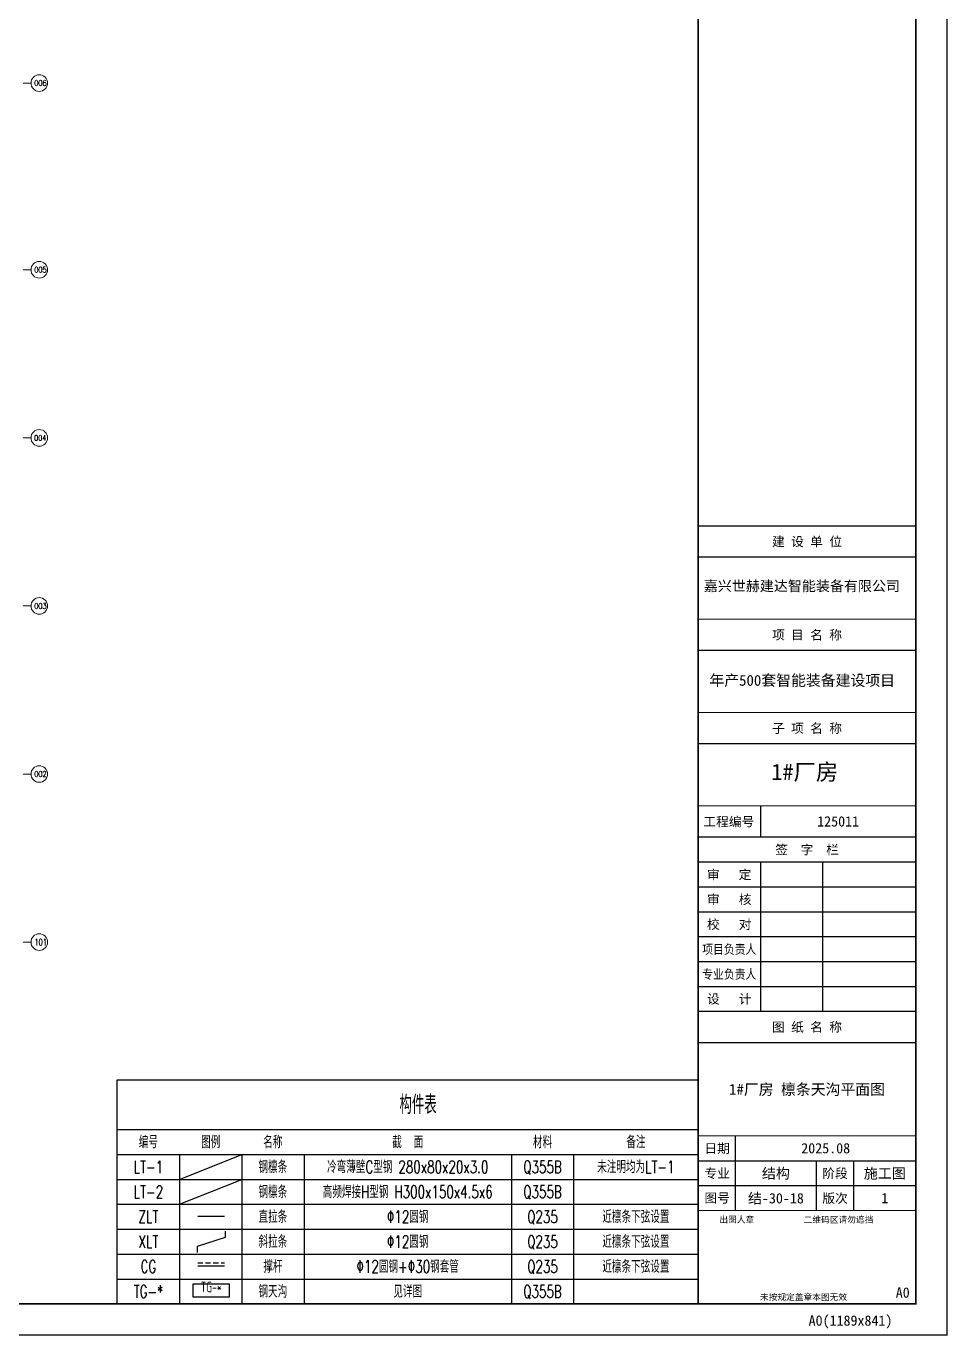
# Model space of a CAD drawing. Extents: x -1201378 to 2367219, y -619313 to 244905.
# Drawn here: x 2322789 to 2367219, y 118680 to 181792 of the extents above; entities that cross this region are included whole.
import ezdxf
from ezdxf.enums import TextEntityAlignment as Align

# ---------------------------------------------------------------- set-up
doc = ezdxf.new("R2010")
doc.units = 0
doc.header["$LTSCALE"] = 1000
doc.linetypes.add('CENTER', pattern=[2, 1.25, -0.25, 0.25, -0.25])
doc.linetypes.add('DASHED', pattern=[0.75, 0.5, -0.25])
doc.layers.get('0').update_dxf_attribs({"linetype": 'CONTINUOUS'})
doc.layers.get('Defpoints').update_dxf_attribs({"linetype": 'CONTINUOUS'})
for name, color, linetype in [('0-cxFrame', 155, 'CONTINUOUS'), ('S-SHAPE', 51, 'CONTINUOUS'), ('TAB', 7, 'CONTINUOUS'), ('TEXT', 7, 'CONTINUOUS'), ('建-文字', 7, 'CONTINUOUS')]:
    doc.layers.add(name, color=color, linetype=linetype)
for name, color, linetype, lineweight in [('0-cxText', 131, 'CONTINUOUS', 25), ('S-axis', 111, 'CONTINUOUS', 0), ('S-dote', 5, 'CENTER', 0)]:
    doc.layers.add(name, color=color, linetype=linetype, lineweight=lineweight)
doc.styles.add('_TCH_AXIS', font='COMPLEX', dxfattribs={"bigfont": 'GBCBIG'})
doc.styles.add('cx_biaoti', font='')
doc.styles.add('cx_tuming', font='simhei.ttf')
doc.styles.add('cx_tuqian1', font='')
doc.styles.add('TSSD_Label', font='tssdeng.shx', dxfattribs={"width": 0.7, "bigfont": 'hztxt.shx'})
doc.styles.add('TSSD_Norm', font='tj-romans1.shx', dxfattribs={"bigfont": 'tj-hztxt.shx'})
doc.styles.add('黑体', font='simhei.ttf', dxfattribs={"width": 0.8})
doc.styles.get('cx_biaoti').set_extended_font_data('SimSun')
doc.styles.get('cx_tuqian1').set_extended_font_data('SimSun')

# ---------------------------------------------------------------- blocks, each defined once
blk = doc.blocks.new('zjcx_lan_qianzi(Dragon)')
for p, q in [((-7000, 4800), (0, 4800)), ((-5000, 4800), (-5000, 0)), ((-3000, 4800), (-3000, 0)), ((-7000, 4000), (0, 4000)), ((-7000, 3200), (0, 3200)), ((-7000, 2400), (0, 2400)), ((-7000, 1600), (0, 1600)), ((-7000, 800), (0, 800))]:
    blk.add_line(p, q)
at = {"const_width": 30}
blk.add_lwpolyline([(-7000, 5600), (0, 5600)], dxfattribs=at)
blk.add_lwpolyline([(-7000, 5600), (0, 5600), (0, 0), (-7000, 0)], close=True, dxfattribs=at)
at = {"style": 'cx_biaoti'}
for s, p in [('签  字  栏', (-3500, 5200)), ('审   定', (-6000, 4400)), ('审   核', (-6000, 3600)), ('校   对', (-6000, 2800)), ('设   计', (-6000, 400))]:
    blk.add_text(s, height=300, dxfattribs=at).set_placement(p, align=Align.MIDDLE)
at = {"style": 'cx_biaoti', "width": 0.85}
for s, p in [('项目负责人', (-6000, 2000)), ('专业负责人', (-6000, 1200))]:
    blk.add_text(s, height=300, dxfattribs=at).set_placement(p, align=Align.MIDDLE)
blk = doc.blocks.new('T-签字(Dragon)')
at = {"layer": '0-cxFrame'}
blk.add_blockref('zjcx_lan_qianzi(Dragon)', (0, 0), dxfattribs=at)
blk = doc.blocks.new('zjcx_lan_tuming(Dragon)')
for p, q in [((-7000, 8400), (0, 8400)), ((-5800, 3000), (-5800, 5400)), ((-7000, 4600), (0, 4600)), ((-3200, 3000), (-3200, 4600)), ((-2000, 3000), (-2000, 4600)), ((-7000, 3800), (0, 3800))]:
    blk.add_line(p, q)
at = {"const_width": 30}
for points in [[(-7000, 9400), (0, 9400)], [(-7000, 5400), (0, 5400)], [(-7000, 3000), (0, 3000)], [(-7000, 0), (0, 0)]]:
    blk.add_lwpolyline(points, dxfattribs=at)
blk.add_lwpolyline([(-7000, 9400), (0, 9400), (0, 0), (-7000, 0)], close=True)
at = {"style": 'cx_biaoti'}
for s, p in [('图 纸 名 称', (-3500, 8900)), ('日期', (-6388, 5000)), ('专业', (-6388, 4200)), ('阶段', (-2600, 4200)), ('图号', (-6388, 3400)), ('版次', (-2600, 3400))]:
    blk.add_text(s, height=300, dxfattribs=at).set_placement(p, align=Align.MIDDLE)
for s, p in [('出图人章', (-6316, 2607)), ('二维码区请勿遮挡', (-3609, 2607)), ('未按规定盖章本图无效', (-5013, 120))]:
    blk.add_text(s, height=200, dxfattribs=at).set_placement(p)
blk = doc.blocks.new('T-图签(Dragon)')
blk.add_blockref('zjcx_lan_tuming(Dragon)', (0, 0))
at = {"color": 3, "style": 'cx_biaoti'}
for s, p in [('2025.08', (-2900, 5000)), ('施工图', (-1000, 4200))]:
    blk.add_text(s, height=330, dxfattribs=at).set_placement(p, align=Align.MIDDLE)
blk = doc.blocks.new('zjcx_lan_xiangmu(Dragon)')
for p, q in [((-7000, 9000), (0, 9000)), ((-7000, 6000), (0, 6000)), ((-7000, 3000), (0, 3000)), ((-5000, 1000), (-5000, 0))]:
    blk.add_line(p, q)
at = {"const_width": 30}
for points in [[(-7000, 10000), (0, 10000)], [(-7000, 7000), (0, 7000)], [(-7000, 7000), (0, 7000)], [(-7000, 4000), (0, 4000)], [(-7000, 4000), (0, 4000)], [(-7000, 1000), (0, 1000)], [(-7000, 0), (0, 0)]]:
    blk.add_lwpolyline(points, dxfattribs=at)
blk.add_lwpolyline([(-7000, 10000), (0, 10000), (0, 0), (-7000, 0)], close=True)
at = {"style": 'cx_biaoti'}
for s, p in [('建 设 单 位', (-3500, 9500)), ('项 目 名 称', (-3500, 6500)), ('子 项 名 称', (-3500, 3500)), ('工程编号', (-6013, 500))]:
    blk.add_text(s, height=300, dxfattribs=at).set_placement(p, align=Align.MIDDLE)
blk = doc.blocks.new('T-项目(Dragon)')
blk.add_blockref('zjcx_lan_xiangmu(Dragon)', (0, 0))
at = {"color": 3, "style": 'cx_tuming'}
for s, height, p in [('嘉兴世赫建达智能装备有限公司', 330, (-6816, 7901)), ('年产500套智能装备建设项目 ', 350, (-6638, 4859))]:
    blk.add_text(s, height=height, dxfattribs=at).set_placement(p)
blk = doc.blocks.new('zjcx_T0(Dragon)')
at = {"layer": '0-cxFrame', "const_width": 50}
blk.add_lwpolyline([(0, 82100), (-7000, 82100), (-7000, 0), (0, 0)], close=True, dxfattribs=at)
at = {"layer": '0-cxFrame'}
for name, p in [('T-项目(Dragon)', (0, 15000)), ('T-签字(Dragon)', (0, 9400)), ('T-图签(Dragon)', (0, 0))]:
    blk.add_blockref(name, p, dxfattribs=at)
blk = doc.blocks.new('TK22.A0 L(Dragon)')
at = {"layer": '0-cxFrame', "color": 7, "const_width": 0.5}
blk.add_lwpolyline([(0, 0), (-1486, 0), (-1486, 841), (0, 841)], close=True, dxfattribs=at)
at = {"layer": '0-cxFrame', "const_width": 0.5}
for points in [[(-80, 10), (-1466, 10), (-1466, 831), (-80, 831)], [(-10, 10), (-80, 10), (-80, 831), (-10, 831)]]:
    blk.add_lwpolyline(points, close=True, dxfattribs=at)
at = {"layer": '0-cxFrame', "xscale": 0.009999999999999998, "yscale": 0.009999999999999998, "zscale": 0.009999999999999998}
blk.add_blockref('zjcx_T0(Dragon)', (-10, 10), dxfattribs=at)
at = {"style": '黑体', "flags": 4}
blk.add_attdef('图幅', text='', height=3.3, dxfattribs=at).set_placement((-40, 3), align=Align.RIGHT)
at = {"layer": '0-cxFrame', "style": '黑体'}
blk.add_text('(1189x841)', height=3.3, dxfattribs=at).set_placement((-40, 3))
at = {"layer": '0-cxText', "flags": 4}
for tag, height, style, p in [('建设单位', 3.5, 'cx_tuming', (-45, 240)), ('项目名称', 3.5, 'cx_tuming', (-45, 210)), ('子项名称', 3.5, 'cx_tuming', (-45, 180)), ('工程编号', 3.3, 'cx_tuqian1', (-35, 165)), ('图名1', 3.5, 'cx_tuming', (-45, 87)), ('图名2', 3.5, 'cx_tuming', (-45, 79)), ('图名3', 3.5, 'cx_tuming', (-45, 71)), ('出图日期', 3.3, 'cx_tuqian1', (-39, 60)), ('专业', 3.3, 'cx_tuqian1', (-55, 52)), ('图号', 3.3, 'cx_tuqian1', (-55, 44)), ('版次', 3.3, 'cx_tuqian1', (-20, 44))]:
    blk.add_attdef(tag, text='', height=height, dxfattribs=dict(at, style=style)).set_placement(p, align=Align.MIDDLE)
at = {"layer": 'Defpoints', "color": 6, "flags": 4}
for tag, height, style, p in [('tufu', 3.3, '黑体', (-12, 12)), ('dwfname', 4, 'cx_tuqian1', (-80, 3))]:
    blk.add_attdef(tag, text='', height=height, dxfattribs=dict(at, style=style)).set_placement(p, align=Align.RIGHT)
blk = doc.blocks.new('1#轴网')
at = {"layer": 'S-axis'}
for centre in [(-76579.2, 66428.1), (-76579.2, 57428.1), (-76579.2, 49328.1), (-76579.2, 41228.1), (-76579.2, 33128.1), (-76579.2, 25028.1)]:
    blk.add_circle(centre, 400, dxfattribs=at)
at = {"layer": 'S-dote'}
for p, q in [((-99358.5, 66427), (-76979.2, 66427)), ((-99358.5, 57427), (-76979.2, 57427)), ((-99358.5, 49327), (-76979.2, 49327)), ((-99358.5, 41227), (-76979.2, 41227)), ((-99358.5, 33127), (-76979.2, 33127)), ((-99358.5, 25027), (-76979.2, 25027))]:
    blk.add_line(p, q, dxfattribs=at)
at = {"layer": 'S-axis', "style": '_TCH_AXIS', "width": 0.705882}
for s, height, p in [('006', 270.22, (-76824.4, 66293)), ('005', 270.22, (-76824.4, 57293)), ('004', 262.73, (-76826.5, 49196.8)), ('003', 270.22, (-76824.4, 41093)), ('002', 270.22, (-76824.4, 32993)), ('101', 313.67, (-76811.1, 24871.3))]:
    blk.add_text(s, height=height, dxfattribs=at).set_placement(p)

msp = doc.modelspace()

# ---------------------------------------------------------------- linework, layer by layer
at = {"layer": 'S-SHAPE'}
for p, q in [((2331055.6, 124447.9), (2332355.6, 124447.9)), ((2331055.6, 122047.9), (2332355.6, 122047.9))]:
    msp.add_line(p, q, dxfattribs=at)
at = {"layer": 'S-SHAPE', "linetype": 'DASHED', "ltscale": 0.5}
msp.add_line((2331055.6, 122194.6), (2332355.6, 122194.6), dxfattribs=at)
at = {"layer": 'S-SHAPE'}
msp.add_lwpolyline([(2332384.8, 123721.7), (2332384.8, 123421.7), (2331026.5, 122988.4), (2331026.5, 122688.4)], dxfattribs=at)
msp.add_lwpolyline([(2330823.1, 121164.3), (2330823.1, 120564.3), (2332588.2, 120564.3), (2332588.2, 121164.3)], close=True, dxfattribs=at)
at = {"layer": 'TAB'}
for p, q in [((2327181.8, 128617.3), (2355181.8, 128617.3)), ((2327181.8, 127417.3), (2355181.8, 127417.3)), ((2330181.8, 127417.3), (2330181.8, 120217.3)), ((2330181.8, 126217.3), (2333181.8, 127417.3)), ((2333181.8, 127417.3), (2333181.8, 120217.3)), ((2336181.8, 127417.3), (2336181.8, 120217.3)), ((2346181.8, 127417.3), (2346181.8, 120217.3)), ((2349181.8, 127417.3), (2349181.8, 120217.3)), ((2327181.8, 126217.3), (2355181.8, 126217.3)), ((2330181.8, 125017.3), (2333181.8, 126217.3)), ((2327181.8, 125017.3), (2355181.8, 125017.3)), ((2327181.8, 123817.3), (2355181.8, 123817.3)), ((2327181.8, 122617.3), (2355181.8, 122617.3)), ((2327181.8, 121417.3), (2355181.8, 121417.3)), ((2327181.8, 121417.3), (2355181.8, 121417.3)), ((2327181.8, 121417.3), (2355181.8, 121417.3)), ((2327181.8, 120217.3), (2355181.8, 120217.3)), ((2327181.8, 120217.3), (2355181.8, 120217.3))]:
    msp.add_line(p, q, dxfattribs=at)
msp.add_lwpolyline([(2327181.8, 131017.3), (2355181.8, 131017.3), (2355181.8, 120217.3), (2327181.8, 120217.3)], close=True, dxfattribs=at)

# ---------------------------------------------------------------- block references
at = {"layer": '0-cxFrame'}
ref = msp.add_blockref('TK22.A0 L(Dragon)', (2367181.8, 118717.3), dxfattribs=dict(at, xscale=150, yscale=150, zscale=150))
ref.add_attrib('图名2', '1#厂房 檩条天沟平面图', dxfattribs={"layer": '0-cxText', "height": 525, "style": 'cx_tuming'}).set_placement((2360431.8, 130567.3), align=Align.MIDDLE)
ref.add_attrib('工程编号', '125011', dxfattribs={"layer": '0-cxText', "height": 495, "style": 'cx_tuqian1'}).set_placement((2361931.8, 143467.3), align=Align.MIDDLE)
ref.add_attrib('图号', '结-30-18', dxfattribs={"layer": '0-cxText', "height": 495, "style": 'cx_tuqian1'}).set_placement((2358931.8, 125317.3), align=Align.MIDDLE)
ref.add_attrib('版次', '1', dxfattribs={"layer": '0-cxText', "height": 495, "style": 'cx_tuqian1'}).set_placement((2364181.8, 125317.3), align=Align.MIDDLE)
ref.add_attrib('专业', '结构', dxfattribs={"layer": '0-cxText', "height": 495, "style": 'cx_tuqian1'}).set_placement((2358931.8, 126517.3), align=Align.MIDDLE)
ref.add_attrib('图幅', 'A0', dxfattribs={"layer": '0', "height": 495, "style": '黑体'}).set_placement((2361181.8, 119167.3), align=Align.RIGHT)
ref.add_attrib('tufu', 'A0', dxfattribs={"layer": 'Defpoints', "color": 6, "height": 495, "style": '黑体'}).set_placement((2365381.8, 120517.3), align=Align.RIGHT)
at = {"layer": 'S-axis'}
msp.add_blockref('1#轴网', (2400000, 112624.8), dxfattribs=at)

# ---------------------------------------------------------------- texts
at = {"layer": 'TAB', "style": 'TSSD_Label', "width": 0.7}
msp.add_text('TG-*', height=500, dxfattribs=at).set_placement((2331705.6, 120630.3), align=Align.BOTTOM_CENTER)
at = {"layer": 'TEXT', "style": 'TSSD_Norm', "width": 0.7}
for s, height, p in [('构件表', 900, (2341681.8, 129817.3)), ('编号', 600, (2328681.8, 128017.3)), ('图例', 600, (2331681.8, 128017.3)), ('名称', 600, (2334681.8, 128017.3)), ('截  面', 600, (2341181.8, 128017.3)), ('材料', 600, (2347681.8, 128017.3)), ('备注', 600, (2352181.8, 128017.3)), ('LT-1', 600, (2328681.8, 126817.3)), ('钢檩条', 600, (2334681.8, 126817.3)), ('冷弯薄壁C型钢 280x80x20x3.0', 600, (2341181.8, 126817.3)), ('Q355B', 600, (2347681.8, 126817.3)), ('未注明均为LT-1', 600, (2352181.8, 126817.3)), ('LT-2', 600, (2328681.8, 125617.3)), ('钢檩条', 600, (2334681.8, 125617.3)), ('高频焊接H型钢 H300x150x4.5x6', 600, (2341181.8, 125617.3)), ('Q355B', 600, (2347681.8, 125617.3)), ('ZLT', 600, (2328681.8, 124417.3)), ('直拉条', 600, (2334681.8, 124417.3)), ('%%13012圆钢', 600, (2341181.8, 124417.3)), ('Q235', 600, (2347681.8, 124417.3)), ('近檩条下弦设置', 600, (2352181.8, 124417.3)), ('XLT', 600, (2328681.8, 123217.3)), ('斜拉条', 600, (2334681.8, 123217.3)), ('%%13012圆钢', 600, (2341181.8, 123217.3)), ('Q235', 600, (2347681.8, 123217.3)), ('近檩条下弦设置', 600, (2352181.8, 123217.3)), ('CG', 600, (2328681.8, 122017.3)), ('撑杆', 600, (2334681.8, 122017.3)), ('%%13012圆钢+%%13030钢套管', 600, (2341181.8, 122017.3)), ('Q235', 600, (2347681.8, 122017.3)), ('近檩条下弦设置', 600, (2352181.8, 122017.3)), ('钢天沟', 600, (2334681.8, 120817.3)), ('见详图', 600, (2341181.8, 120817.3)), ('TG-*', 600, (2328681.8, 120817.3)), ('Q355B', 600, (2347681.8, 120817.3))]:
    msp.add_text(s, height=height, dxfattribs=at).set_placement(p, align=Align.MIDDLE_CENTER)
at = {"layer": '建-文字', "style": '黑体'}
msp.add_text('1#厂房', height=788.61, dxfattribs=at).set_placement((2358710.1, 145460.4))

doc.saveas('drawing.dxf')
